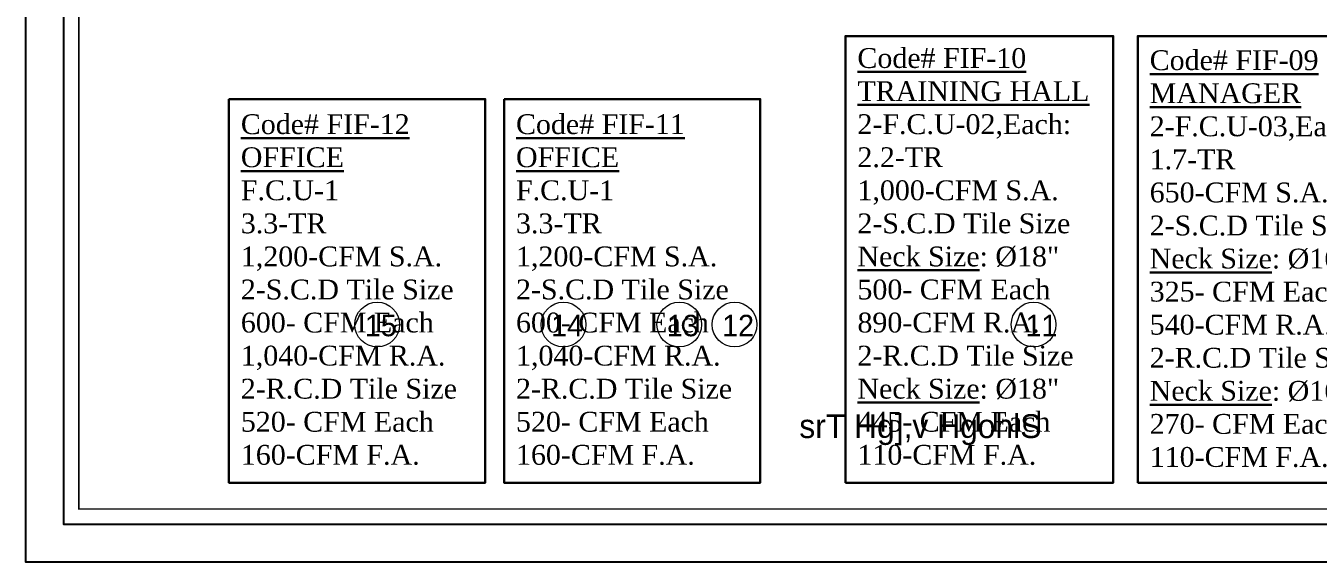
# Model space of a CAD drawing. Extents: x -432 to -365, y -145 to 173.
# Drawn here: x -431.53 to -415.22, y 54.53 to 61.29 of the extents above; entities that cross this region are included whole.
import ezdxf

# ---------------------------------------------------------------- set-up
doc = ezdxf.new("R2010")
doc.units = 0
doc.header["$MEASUREMENT"] = 0
doc.layers.add('AC-TEXT', color=15, linetype='Continuous', lineweight=30)
doc.layers.add('AXIS-TXT', color=171, linetype='Continuous', lineweight=20)
for name, color, linetype in [('fram', 252, 'Continuous'), ('Text', 42, 'Continuous'), ('WALL', 4, 'Continuous')]:
    doc.layers.add(name, color=color, linetype=linetype)
doc.styles.add('AC', font='romans.shx', dxfattribs={"height": 0.2})
doc.styles.add('ARABY', font='sosa.shx')
doc.styles.add('style1', font='sosa.shx')

msp = doc.modelspace()

# ---------------------------------------------------------------- linework, layer by layer
at = {"layer": 'AC-TEXT', "color": 34, "linetype": 'Continuous'}
for points in [[(-421.187, 55.528), (-417.809, 55.528), (-417.809, 61.158), (-421.187, 61.158)], [(-417.5, 55.528), (-414.122, 55.528), (-414.122, 61.158), (-417.5, 61.158)], [(-428.965, 60.363), (-425.731, 60.363), (-425.731, 55.528), (-428.965, 55.528)], [(-425.494, 60.363), (-422.261, 60.363), (-422.261, 55.528), (-425.494, 55.528)]]:
    msp.add_lwpolyline(points, close=True, dxfattribs=at)
at = {"layer": 'AXIS-TXT'}
for centre in [(-427.094, 57.522), (-424.744, 57.522), (-423.283, 57.522), (-422.586, 57.522), (-418.814, 57.522)]:
    msp.add_circle(centre, 0.282, dxfattribs=at)
at = {"layer": 'fram'}
msp.add_line((-431.049, 55.005), (-367.003, 55.005), dxfattribs=at)
for points in [[(-431.526, 92.528), (-366.526, 92.528), (-366.526, 54.528), (-431.526, 54.528)], [(-374.58, 92.051), (-431.049, 92.051), (-431.049, 55.005), (-374.58, 55.005)]]:
    msp.add_lwpolyline(points, close=True, dxfattribs=at)
at = {"layer": 'WALL', "color": 252, "linetype": 'Continuous'}
msp.add_lwpolyline([(-374.772, 91.859, 0.0192, 0.0192, 0), (-430.857, 91.859, 0.0192, 0.0192, 0), (-430.857, 55.197, 0.0192, 0.0192, 0), (-374.772, 55.197, 0.0192, 0.0192, 0)], format="xyseb", close=True, dxfattribs=at)

# ---------------------------------------------------------------- texts
at = {"layer": 'AC-TEXT', "color": 34, "linetype": 'Continuous', "char_height": 0.25, "width": 3.95146, "attachment_point": 7, "style": 'AC'}
for s, insert in [('\\A1;{\\fTimes New Roman|b0|i0|c0|p18;\\L\\C3;Code# FIF-10\\PTRAINING HALL\\P\\l\\C256;2-F.C.U-02,Each:\\L\\C3;\\P\\l\\C34;2.2-TR\\P\\C256;1,000-CFM S.A.\\P\\pt0;\\C34;2-S.C.D Tile Size \\P\\LNeck Size\\l: %%C18"\\P500- CFM Each\\P\\C256;890-CFM R.A.\\C34; \\P2-R.C.D Tile Size \\P\\ptz;\\LNeck Size\\l: %%C18"\\P445- CFM Each \\P\\C256;110-CFM F.A.}', (-421.036, 55.75)), ('\\A1;{\\fTimes New Roman|b0|i0|c0|p18;\\L\\C3;Code# FIF-09\\PMANAGER\\P\\l\\C256;2-F.C.U-03,Each:\\C34;\\P1.7-TR\\P\\C256;650-CFM S.A.\\P\\pt0;\\C34;2-S.C.D Tile Size\\P\\LNeck Size\\l: %%C16" \\P325- CFM Each\\P\\C256;540-CFM R.A.\\C34; \\P\\ptz;2-R.C.D Tile Size\\P\\LNeck Size\\l: %%C16"\\P270- CFM Each \\P\\C256;110-CFM F.A.}', (-417.349, 55.723)), ('\\A1;{\\fTimes New Roman|b0|i0|c0|p18;\\L\\C3;Code# FIF-12\\POFFICE\\P\\l\\C256;F.C.U-1\\C34;\\P3.3-TR\\P\\C256;1,200-CFM S.A.\\P\\pt0;\\C34;2-S.C.D Tile Size\\P600- CFM Each\\P\\C256;1,040-CFM R.A.\\C34; \\P\\ptz;2-R.C.D Tile Size\\P520- CFM Each \\P\\C256;160-CFM F.A.}', (-428.814, 55.75)), ('\\A1;{\\fTimes New Roman|b0|i0|c0|p18;\\L\\C3;Code# FIF-11\\POFFICE\\P\\l\\C256;F.C.U-1\\C34;\\P3.3-TR\\P\\C256;1,200-CFM S.A.\\P\\pt0;\\C34;2-S.C.D Tile Size\\P600- CFM Each\\P\\C256;1,040-CFM R.A.\\C34; \\P\\ptz;2-R.C.D Tile Size\\P520- CFM Each \\P\\C256;160-CFM F.A.}', (-425.343, 55.75))]:
    msp.add_mtext(s, dxfattribs=dict(at, insert=insert))
at = {"layer": 'AXIS-TXT', "style": 'ARABY'}
for s, p in [('15', (-427.25, 57.375, 0)), ('14', (-424.9, 57.375, 0)), ('13', (-423.439, 57.375, 0)), ('12', (-422.742, 57.375, 0)), ('11', (-418.916, 57.375, 0))]:
    msp.add_text(s, height=0.27, dxfattribs=at).set_placement(p)
at = {"layer": 'Text', "style": 'style1'}
msp.add_text('srT Hg],v HgohlS', height=0.3, dxfattribs=at).set_placement((-421.769, 56.092))

doc.saveas('drawing.dxf')
